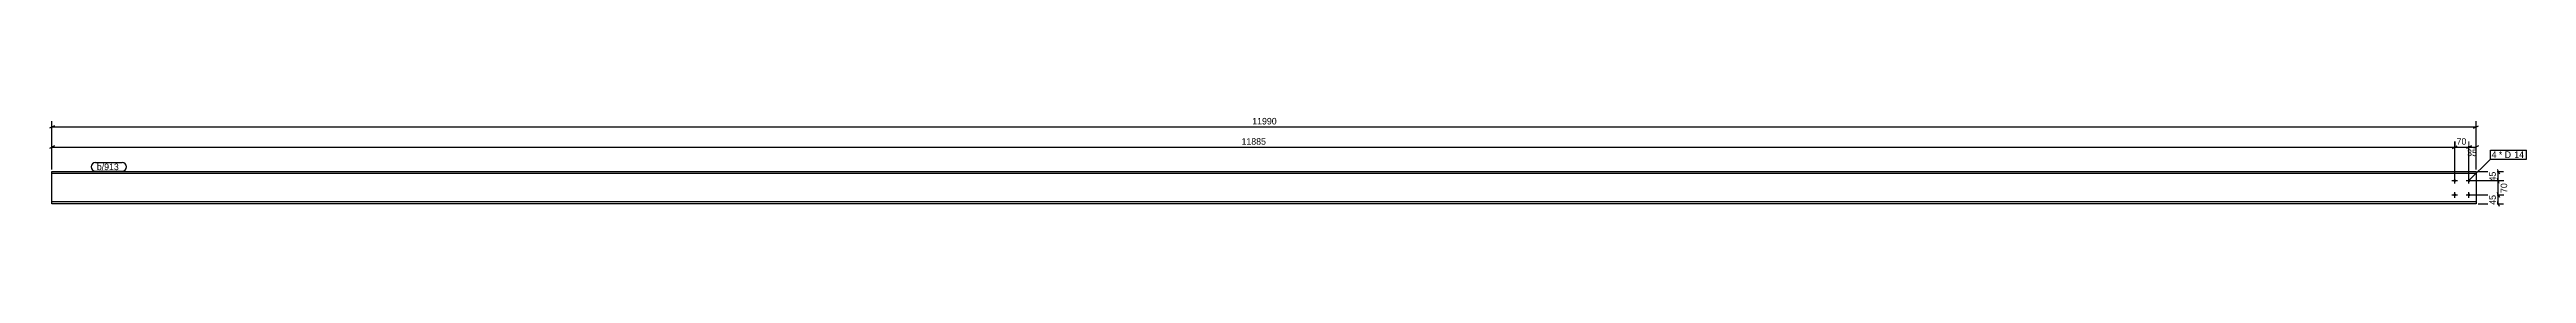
# Model space of a CAD drawing. Header units: millimetres. Extents: x 32 to 12283, y 32 to 475.
import ezdxf

# ---------------------------------------------------------------- set-up
doc = ezdxf.new("R2010")
doc.units = ezdxf.units.MM
doc.styles.add('Comic Sans MS', font='COMIC.TTF', dxfattribs={"height": 0.2})

msp = doc.modelspace()

# ---------------------------------------------------------------- hatches: boundary and pattern name
at = {"linetype": 'Continuous'}
for points in [[(11922, 159, -1), (11936, 159, -1)], [(11992, 159, -1), (12006, 159, -1)], [(11922, 89, -1), (11936, 89, -1)], [(11992, 89, -1), (12006, 89, -1)]]:
    msp.add_hatch(color=3, dxfattribs=at).paths.add_polyline_path(points)

# ---------------------------------------------------------------- linework, layer by layer
at = {"color": 8, "linetype": 'Continuous'}
for p, q in [((56, 430), (32, 418)), ((44, 214), (44, 452)), ((56, 330), (32, 318)), ((44, 214), (44, 352)), ((11987, 318), (12011, 330)), ((11999, 169), (11999, 350)), ((11999, 324), (12034, 324)), ((12046, 330), (12022, 318)), ((12034, 214), (12034, 350)), ((12009, 159), (12170, 159)), ((12044, 204), (12170, 204)), ((12138, 216), (12150, 192)), ((12150, 147), (12138, 171)), ((12144, 159), (12144, 204))]:
    msp.add_line(p, q, dxfattribs=at)
at = {"color": 7, "linetype": 'Continuous'}
for p, q in [((44, 44), (44, 204)), ((44, 204), (12034, 204)), ((12034, 194), (44, 194)), ((12034, 204), (12034, 44)), ((12034, 55), (44, 55)), ((12034, 44), (44, 44))]:
    msp.add_line(p, q, dxfattribs=at)
at = {"color": 3, "linetype": 'Continuous'}
for p, q in [((11915, 159), (11943, 159)), ((11929, 145), (11929, 173)), ((11985, 159), (12013, 159)), ((11999, 145), (11999, 173)), ((11915, 89), (11943, 89)), ((11929, 75), (11929, 103)), ((11985, 89), (12013, 89)), ((11999, 75), (11999, 103))]:
    msp.add_line(p, q, dxfattribs=at)

# ---------------------------------------------------------------- next in the draw order: wipeouts: each hides what was drawn before it
at = {"color": 0}
for points in [[(12049, 273), (12049, 318), (11984, 318), (11984, 273)], [(385, 211), (385, 243), (266, 243), (266, 211)]]:
    msp.add_wipeout(points, dxfattribs=at)

# ---------------------------------------------------------------- next in the draw order: linework, layer by layer
at = {"color": 8, "linetype": 'Continuous'}
for p, q in [((11917, 318), (11941, 330)), ((11929, 169), (11929, 352)), ((11929, 324), (11999, 324)), ((12011, 330), (11987, 318)), ((11999, 169), (11999, 352))]:
    msp.add_line(p, q, dxfattribs=at)

# ---------------------------------------------------------------- next in the draw order: texts
at = {"color": 3, "style": 'Comic Sans MS'}
msp.add_text('35', height=32.4, dxfattribs=at).set_placement((11990, 280))

# ---------------------------------------------------------------- next in the draw order: wipeouts: each hides what was drawn before it
at = {"color": 0}
msp.add_wipeout([(385, 211), (385, 243), (266, 243), (266, 211)], dxfattribs=at)

# ---------------------------------------------------------------- next in the draw order: linework, layer by layer
at = {"color": 7, "linetype": 'Continuous'}
for p, q in [((260, 249), (391, 249)), ((260, 205), (391, 205))]:
    msp.add_line(p, q, dxfattribs=at)
for centre, start, end in [((260, 227), 90, 270), ((391, 227), 270, 90)]:
    msp.add_arc(centre, 22, start, end, dxfattribs=at)

# ---------------------------------------------------------------- next in the draw order: texts
at = {"color": 3, "style": 'Comic Sans MS'}
msp.add_text('b/913', height=32.4, dxfattribs=at).set_placement((266, 211))

# ---------------------------------------------------------------- next in the draw order: wipeouts: each hides what was drawn before it
at = {"color": 0}
msp.add_wipeout([(11996, 330), (11996, 375), (11932, 375), (11932, 330)], dxfattribs=at)

# ---------------------------------------------------------------- next in the draw order: linework, layer by layer
at = {"color": 8, "linetype": 'Continuous'}
for p, q in [((12022, 418), (12046, 430)), ((12034, 214), (12034, 452)), ((44, 324), (11929, 324)), ((11917, 318), (11941, 330)), ((11929, 169), (11929, 352))]:
    msp.add_line(p, q, dxfattribs=at)

# ---------------------------------------------------------------- next in the draw order: texts
at = {"color": 3, "style": 'Comic Sans MS'}
msp.add_text('70', height=32.4, dxfattribs=at).set_placement((11938, 336))

# ---------------------------------------------------------------- next in the draw order: wipeouts: each hides what was drawn before it
at = {"color": 0}
for points in [[(6051, 330), (6051, 375), (5922, 375), (5922, 330)], [(12138, 214), (12093, 214), (12093, 149), (12138, 149)]]:
    msp.add_wipeout(points, dxfattribs=at)

# ---------------------------------------------------------------- next in the draw order: linework, layer by layer
at = {"color": 8, "linetype": 'Continuous'}
for p, q in [((44, 424), (12034, 424)), ((12009, 159), (12172, 159)), ((12138, 171), (12150, 147)), ((12144, 89), (12144, 159)), ((12009, 89), (12172, 89)), ((12150, 77), (12138, 101))]:
    msp.add_line(p, q, dxfattribs=at)

# ---------------------------------------------------------------- next in the draw order: texts
at = {"color": 3, "style": 'Comic Sans MS'}
msp.add_text('11885', height=32.4, dxfattribs=at).set_placement((5928, 336))
msp.add_text('45', height=32.4, rotation=90.0002, dxfattribs=at).set_placement((12132, 155))

# ---------------------------------------------------------------- next in the draw order: wipeouts: each hides what was drawn before it
at = {"color": 0}
msp.add_wipeout([(12137, 271), (12137, 303), (12111, 303), (12111, 271)], dxfattribs=at)

# ---------------------------------------------------------------- next in the draw order: wipeouts: each hides what was drawn before it
for points in [[(6104, 430), (6104, 475), (5974, 475), (5974, 430)], [(12137, 271), (12137, 303), (12111, 303), (12111, 271)], [(12195, 156), (12150, 156), (12150, 92), (12195, 92)]]:
    msp.add_wipeout(points, dxfattribs=at)

# ---------------------------------------------------------------- next in the draw order: linework, layer by layer
at = {"color": 8, "linetype": 'Continuous'}
for p, q in [((12009, 89), (12170, 89)), ((12044, 44), (12170, 44)), ((12138, 101), (12150, 77)), ((12150, 32), (12138, 56)), ((12144, 44), (12144, 89))]:
    msp.add_line(p, q, dxfattribs=at)

# ---------------------------------------------------------------- next in the draw order: texts
at = {"color": 3, "style": 'Comic Sans MS'}
msp.add_text('11990', height=32.4, dxfattribs=at).set_placement((5981, 436))
msp.add_text('70', height=32.4, rotation=90.0002, dxfattribs=at).set_placement((12188, 98))

# ---------------------------------------------------------------- next in the draw order: wipeouts: each hides what was drawn before it
at = {"color": 0}
msp.add_wipeout([(12213, 271), (12213, 303), (12147, 303), (12147, 271)], dxfattribs=at)

# ---------------------------------------------------------------- next in the draw order: wipeouts: each hides what was drawn before it
for points in [[(12213, 271), (12213, 303), (12147, 303), (12147, 271)], [(12138, 99), (12093, 99), (12093, 34), (12138, 34)]]:
    msp.add_wipeout(points, dxfattribs=at)

# ---------------------------------------------------------------- next in the draw order: linework, layer by layer
at = {"color": 7, "linetype": 'Continuous'}
for p, q in [((11999, 159), (12105, 265)), ((12105, 265), (12105, 309))]:
    msp.add_line(p, q, dxfattribs=at)

# ---------------------------------------------------------------- next in the draw order: texts
at = {"color": 3, "style": 'Comic Sans MS'}
msp.add_text('4', height=32.4, dxfattribs=at).set_placement((12111, 271))
msp.add_text('45', height=32.4, rotation=90.0002, dxfattribs=at).set_placement((12132, 40))

# ---------------------------------------------------------------- next in the draw order: wipeouts: each hides what was drawn before it
at = {"color": 0}
msp.add_wipeout([(12268, 271), (12268, 303), (12223, 303), (12223, 271)], dxfattribs=at)

# ---------------------------------------------------------------- next in the draw order: wipeouts: each hides what was drawn before it
msp.add_wipeout([(12268, 271), (12268, 303), (12223, 303), (12223, 271)], dxfattribs=at)

# ---------------------------------------------------------------- next in the draw order: linework, layer by layer
at = {"color": 7, "linetype": 'Continuous'}
for p, q in [((12105, 309), (12283, 309)), ((12105, 265), (12283, 265)), ((12283, 265), (12283, 309))]:
    msp.add_line(p, q, dxfattribs=at)

# ---------------------------------------------------------------- next in the draw order: texts
at = {"color": 3, "style": 'Comic Sans MS'}
for s, p in [('* D', (12147, 271)), ('14', (12223, 271))]:
    msp.add_text(s, height=32.4, dxfattribs=at).set_placement(p)

doc.saveas('drawing.dxf')
